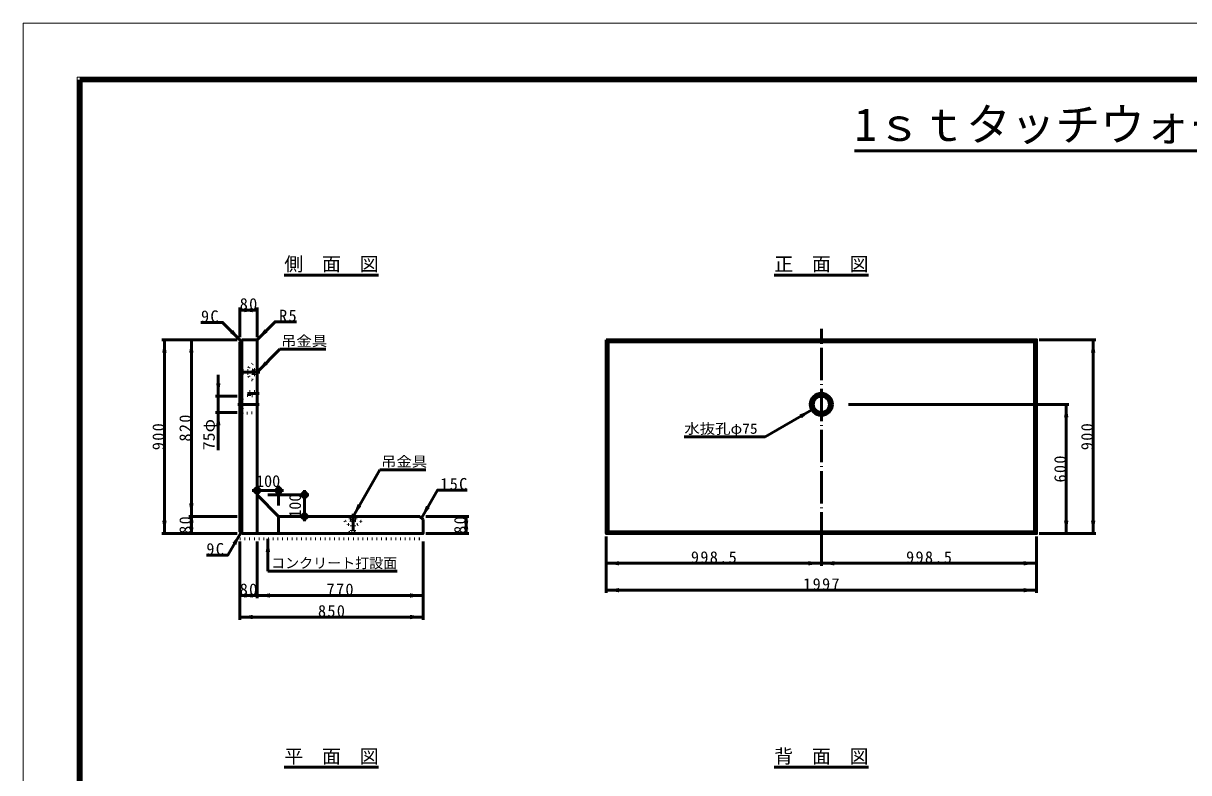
# Model space of a CAD drawing. Units: millimetres, scale not verified, with parts at other scales. Extents: x -2102 to 2102, y -1485 to 1485.
# Drawn here: x -2102 to 61, y 94 to 1485 of the extents above; entities that cross this region are included whole.
import ezdxf
from ezdxf.enums import TextEntityAlignment as Align

# ---------------------------------------------------------------- set-up
doc = ezdxf.new("R2010")
doc.units = ezdxf.units.MM
doc.header["$LTSCALE"] = 5
doc.linetypes.add('DOTTED', pattern=[1.75, 0.25, -1.5])
doc.linetypes.add('LONG_DASHED_DOTTED', pattern=[15.25, 12, -1.5, 0.25, -1.5])
doc.layers.add('0-0_V-nasSTD', color=7, linetype='Continuous', lineweight=50)
doc.styles.add('ＭＳ ゴシック', font='')
doc.styles.get('ＭＳ ゴシック').set_extended_font_data('MS Gothic')

msp = doc.modelspace()

# ---------------------------------------------------------------- linework, layer by layer
at = {"layer": '0-0_V-nasSTD', "lineweight": 100}
msp.add_line((-1997.5, 1380), (-1997.5, -1380), dxfattribs=at)
at = {"layer": '0-0_V-nasSTD'}
for p, q in [((-559.872, 1248.465), (559.872, 1248.465)), ((-1618.056, 1017.517), (-1443.056, 1017.517)), ((-708.656, 1017.517), (-533.656, 1017.517)), ((-1700.556, 957.517), (-1700.556, 902.517)), ((-1668.556, 952.517), (-1700.556, 952.517)), ((-1668.556, 957.517), (-1668.556, 902.517)), ((-1705.556, 897.517), (-1845.556, 897.517)), ((-1840.556, 897.517), (-1840.556, 537.517)), ((-1790.556, 897.517), (-1790.556, 569.517)), ((-1696.956, 897.517), (-1700.556, 893.917)), ((-1700.556, 893.917), (-1700.556, 541.117)), ((-1670.556, 897.517), (-1696.956, 897.517)), ((-1696.956, 897.517), (-1696.956, 537.517)), ((-1668.556, 895.517), (-1668.556, 537.517)), ((-1020.556, 897.517), (-1016.956, 893.917)), ((-1016.956, 893.917), (-1016.956, 541.117)), ((-225.356, 893.917), (-1016.956, 893.917)), ((-225.356, 893.917), (-221.756, 897.517)), ((-225.356, 541.117), (-225.356, 893.917)), ((-111.756, 897.517), (-216.756, 897.517)), ((-116.756, 897.517), (-116.756, 537.517)), ((-1668.556, 837.517), (-1626.13, 879.943)), ((-1626.13, 879.943), (-1541.13, 879.943)), ((-1740.556, 832.517), (-1740.556, 792.517)), ((-1745.556, 792.517), (-1705.556, 792.517)), ((-1740.556, 792.517), (-1740.556, 762.517)), ((-1745.556, 762.517), (-1705.556, 762.517)), ((-1740.556, 762.517), (-1740.556, 692.517)), ((-725.599, 717.217), (-638.996, 767.217)), ((-161.756, 777.517), (-570.756, 777.517)), ((-166.756, 777.517), (-166.756, 537.517)), ((-875.599, 717.217), (-725.599, 717.217)), ((-1490.556, 569.517), (-1440.556, 656.119)), ((-1440.556, 656.119), (-1355.556, 656.119)), ((-1677.556, 617.517), (-1619.556, 617.517)), ((-1668.556, 609.517), (-1628.556, 569.517)), ((-1648.556, 609.517), (-1572.556, 609.517)), ((-1628.556, 626.517), (-1628.556, 589.517)), ((-1580.556, 618.517), (-1580.556, 560.517)), ((-1705.556, 569.517), (-1795.556, 569.517)), ((-1790.556, 569.517), (-1790.556, 537.517)), ((-1628.556, 569.517), (-1366.556, 569.517)), ((-1628.556, 537.517), (-1628.556, 569.517)), ((-1366.556, 569.517), (-1360.556, 563.517)), ((-1275.556, 569.517), (-1355.556, 569.517)), ((-1280.556, 569.517), (-1280.556, 537.517)), ((-1700.556, 541.117), (-1696.956, 537.517)), ((-1016.956, 541.117), (-1020.556, 537.517)), ((-1016.956, 541.117), (-225.356, 541.117)), ((-225.356, 541.117), (-221.756, 537.517)), ((-1705.556, 537.517), (-1845.556, 537.517)), ((-1700.556, 377.717), (-1700.556, 522.717)), ((-1668.556, 417.717), (-1668.556, 522.717)), ((-1648.556, 467.717), (-1648.556, 527.717)), ((-1360.556, 377.717), (-1360.556, 522.717)), ((-1275.556, 537.517), (-1355.556, 537.517)), ((-1020.556, 532.517), (-1020.556, 427.517)), ((-621.156, 532.517), (-621.156, 477.517)), ((-221.756, 532.517), (-221.756, 427.517)), ((-111.756, 537.517), (-216.756, 537.517)), ((-1020.556, 482.517), (-621.156, 482.517)), ((-621.156, 482.517), (-221.756, 482.517)), ((-1648.556, 467.717), (-1408.556, 467.717)), ((-1020.556, 432.517), (-221.756, 432.517)), ((-1360.556, 382.717), (-1700.556, 382.717)), ((-1618.056, 103.717), (-1443.056, 103.717)), ((-708.656, 103.717), (-533.656, 103.717))]:
    msp.add_line(p, q, dxfattribs=at)
at = {"layer": '0-0_V-nasSTD', "linetype": 'LONG_DASHED_DOTTED'}
for p, q in [((-621.156, 517.517), (-621.156, 917.517)), ((-1663.556, 837.517), (-1693.556, 837.517)), ((-1686.556, 797.517), (-1664.556, 797.517)), ((-1664.556, 777.517), (-1704.556, 777.517)), ((-1490.556, 574.517), (-1490.556, 544.517))]:
    msp.add_line(p, q, dxfattribs=at)
at = {"layer": '0-0_V-nasSTD', "linetype": 'DOTTED'}
for p, q in [((-1699.756, 844.517), (-1699.756, 830.517)), ((-1698.556, 844.517), (-1699.756, 844.517)), ((-1698.556, 844.517), (-1696.556, 840.317)), ((-1698.556, 844.517), (-1698.556, 830.517)), ((-1698.556, 830.517), (-1699.756, 830.517)), ((-1696.556, 834.717), (-1698.556, 830.517)), ((-1676.556, 840.317), (-1696.556, 840.317)), ((-1696.556, 840.317), (-1696.556, 834.717)), ((-1676.556, 834.717), (-1696.556, 834.717)), ((-1675.356, 842.517), (-1676.556, 840.317)), ((-1676.556, 840.317), (-1676.556, 834.717)), ((-1676.556, 834.717), (-1675.356, 832.517)), ((-1672.556, 842.517), (-1675.356, 842.517)), ((-1675.356, 842.517), (-1675.356, 832.517)), ((-1672.556, 832.517), (-1675.356, 832.517)), ((-1672.556, 842.517), (-1672.556, 832.517)), ((-1682.556, 793.517), (-1682.556, 801.517)), ((-1682.556, 801.517), (-1668.556, 801.517)), ((-1668.556, 792.517), (-1696.556, 794.517)), ((-1668.556, 793.517), (-1682.556, 793.517)), ((-1696.556, 760.517), (-1700.556, 756.917)), ((-1495.556, 565.517), (-1485.556, 565.517)), ((-1495.556, 565.517), (-1495.556, 562.717)), ((-1495.556, 562.717), (-1493.356, 561.517)), ((-1495.556, 562.717), (-1485.556, 562.717)), ((-1487.756, 561.517), (-1485.556, 562.717)), ((-1485.556, 565.517), (-1485.556, 562.717)), ((-1497.556, 539.517), (-1493.356, 541.517)), ((-1493.356, 561.517), (-1493.356, 541.517)), ((-1493.356, 561.517), (-1487.756, 561.517)), ((-1493.356, 541.517), (-1487.756, 541.517)), ((-1487.756, 561.517), (-1487.756, 541.517)), ((-1487.756, 541.517), (-1483.556, 539.517)), ((-1700.556, 527.717), (-1360.556, 527.717)), ((-1497.556, 539.517), (-1497.556, 538.317)), ((-1497.556, 539.517), (-1483.556, 539.517)), ((-1497.556, 538.317), (-1483.556, 538.317)), ((-1483.556, 539.517), (-1483.556, 538.317))]:
    msp.add_line(p, q, dxfattribs=at)
at = {"layer": '0-0_V-nasSTD', "lineweight": 18}
for points in [[(-2102.5, -1485), (-2102.5, 1485), (2102.5, 1485), (2102.5, -1485)], [(-2002.5, -1385), (-2002.5, 1385), (2002.5, 1385), (2002.5, -1385)]]:
    msp.add_lwpolyline(points, close=True, dxfattribs=at)
at = {"layer": '0-0_V-nasSTD', "lineweight": 100}
msp.add_lwpolyline([(1997.5, -1380), (1997.5, 1380), (-1997.5, 1380)], dxfattribs=at)
at = {"layer": '0-0_V-nasSTD'}
for points in [[(-1669.142, 896.931), (-1635.201, 930.872), (-1595.201, 930.872)], [(-1698.756, 895.717), (-1732.697, 929.658), (-1772.697, 929.658)], [(-1363.556, 566.517), (-1333.556, 618.478), (-1278.556, 618.478)], [(-1696.956, 537.517), (-1360.556, 537.517), (-1360.556, 563.517)], [(-1698.756, 539.317), (-1722.756, 497.747), (-1762.756, 497.747)], [(-1360.556, 422.717), (-1668.556, 422.717), (-1700.556, 422.717)]]:
    msp.add_lwpolyline(points, dxfattribs=at)
msp.add_lwpolyline([(-1020.556, 897.517), (-1020.556, 537.517), (-221.756, 537.517), (-221.756, 897.517)], close=True, dxfattribs=at)
at = {"layer": '0-0_V-nasSTD', "linetype": 'DOTTED'}
for points in [[(-1696.556, 760.517), (-1696.556, 794.517), (-1700.556, 798.117)], [(-1696.556, 760.517), (-1668.556, 762.517), (-1668.556, 792.517)]]:
    msp.add_lwpolyline(points, dxfattribs=at)
at = {"layer": '0-0_V-nasSTD'}
for centre, radius in [((-621.156, 777.517), 20.6), ((-621.156, 777.517), 17), ((-621.156, 777.517), 15), ((-1668.556, 617.517), 5), ((-1628.556, 617.517), 5), ((-1580.556, 609.517), 5), ((-1580.556, 569.517), 5)]:
    msp.add_circle(centre, radius, dxfattribs=at)
msp.add_arc((-1670.556, 895.517), 2, 0, 90, dxfattribs=at)
at = {"layer": '0-0_V-nasSTD', "linetype": 'DOTTED'}
for centre, start, end in [((-1668.556, 837.517), 90, 270), ((-1490.556, 569.517), 180, 0)]:
    msp.add_arc(centre, 17.2, start, end, dxfattribs=at)
at = {"layer": '0-0_V-nasSTD'}
for points in [[(-1700.556, 952.517), (-1676.556, 952.517), (-1676.556, 956.517)], [(-1700.556, 952.517), (-1676.556, 948.517), (-1676.556, 952.517)], [(-1692.556, 952.517), (-1692.556, 956.517), (-1668.556, 952.517)], [(-1692.556, 948.517), (-1692.556, 952.517), (-1668.556, 952.517)], [(-1718.555, 909.859), (-1715.727, 912.687), (-1698.756, 895.717)], [(-1715.727, 912.687), (-1712.898, 915.516), (-1698.756, 895.717)], [(-1669.142, 896.931), (-1655, 916.73), (-1652.171, 913.901)], [(-1669.142, 896.931), (-1652.171, 913.901), (-1649.343, 911.073)], [(-1844.556, 873.517), (-1840.556, 873.517), (-1840.556, 897.517)], [(-1840.556, 873.517), (-1840.556, 897.517), (-1836.556, 873.517)], [(-1794.556, 873.517), (-1790.556, 873.517), (-1790.556, 897.517)], [(-1790.556, 873.517), (-1790.556, 897.517), (-1786.556, 873.517)], [(-120.756, 873.517), (-116.756, 873.517), (-116.756, 897.517)], [(-116.756, 873.517), (-116.756, 897.517), (-112.756, 873.517)], [(-1668.556, 837.517), (-1654.414, 857.316), (-1651.585, 854.487)], [(-1668.556, 837.517), (-1651.585, 854.487), (-1648.757, 851.659)], [(-1744.556, 816.517), (-1740.556, 792.517), (-1740.556, 816.517)], [(-1740.556, 792.517), (-1740.556, 816.517), (-1736.556, 816.517)], [(-1744.556, 738.517), (-1740.556, 738.517), (-1740.556, 762.517)], [(-1740.556, 738.517), (-1740.556, 762.517), (-1736.556, 738.517)], [(-661.781, 758.681), (-659.781, 755.217), (-638.996, 767.217)], [(-659.781, 755.217), (-657.781, 751.753), (-638.996, 767.217)], [(-170.756, 753.517), (-166.756, 753.517), (-166.756, 777.517)], [(-166.756, 753.517), (-166.756, 777.517), (-162.756, 753.517)], [(-1794.556, 593.517), (-1790.556, 569.517), (-1790.556, 593.517)], [(-1790.556, 569.517), (-1790.556, 593.517), (-1786.556, 593.517)], [(-1490.556, 569.517), (-1482.02, 592.301), (-1478.556, 590.301)], [(-1490.556, 569.517), (-1478.556, 590.301), (-1475.092, 588.301)], [(-1363.556, 566.517), (-1355.02, 589.301), (-1351.556, 587.301)], [(-1363.556, 566.517), (-1351.556, 587.301), (-1348.092, 585.301)], [(-1794.556, 545.517), (-1790.556, 545.517), (-1790.556, 569.517)], [(-1790.556, 545.517), (-1790.556, 569.517), (-1786.556, 545.517)], [(-1284.556, 545.517), (-1280.556, 545.517), (-1280.556, 569.517)], [(-1280.556, 545.517), (-1280.556, 569.517), (-1276.556, 545.517)], [(-1844.556, 561.517), (-1840.556, 537.517), (-1840.556, 561.517)], [(-1840.556, 537.517), (-1840.556, 561.517), (-1836.556, 561.517)], [(-1794.556, 561.517), (-1790.556, 537.517), (-1790.556, 561.517)], [(-1790.556, 537.517), (-1790.556, 561.517), (-1786.556, 561.517)], [(-1284.556, 561.517), (-1280.556, 537.517), (-1280.556, 561.517)], [(-1280.556, 537.517), (-1280.556, 561.517), (-1276.556, 561.517)], [(-170.756, 561.517), (-166.756, 537.517), (-166.756, 561.517)], [(-166.756, 537.517), (-166.756, 561.517), (-162.756, 561.517)], [(-120.756, 561.517), (-116.756, 537.517), (-116.756, 561.517)], [(-116.756, 537.517), (-116.756, 561.517), (-112.756, 561.517)], [(-1714.22, 520.532), (-1710.756, 518.532), (-1698.756, 539.317)], [(-1710.756, 518.532), (-1707.292, 516.532), (-1698.756, 539.317)], [(-1652.556, 503.717), (-1648.556, 503.717), (-1648.556, 527.717)], [(-1648.556, 503.717), (-1648.556, 527.717), (-1644.556, 503.717)], [(-1020.556, 482.517), (-996.556, 482.517), (-996.556, 486.517)], [(-1020.556, 482.517), (-996.556, 478.517), (-996.556, 482.517)], [(-645.156, 482.517), (-645.156, 486.517), (-621.156, 482.517)], [(-645.156, 478.517), (-645.156, 482.517), (-621.156, 482.517)], [(-621.156, 482.517), (-597.156, 482.517), (-597.156, 486.517)], [(-621.156, 482.517), (-597.156, 478.517), (-597.156, 482.517)], [(-245.756, 482.517), (-245.756, 486.517), (-221.756, 482.517)], [(-245.756, 478.517), (-245.756, 482.517), (-221.756, 482.517)], [(-1020.556, 432.517), (-996.556, 432.517), (-996.556, 436.517)], [(-245.756, 432.517), (-245.756, 436.517), (-221.756, 432.517)], [(-1700.556, 422.717), (-1676.556, 422.717), (-1676.556, 426.717)], [(-1700.556, 422.717), (-1676.556, 418.717), (-1676.556, 422.717)], [(-1692.556, 422.717), (-1692.556, 426.717), (-1668.556, 422.717)], [(-1692.556, 418.717), (-1692.556, 422.717), (-1668.556, 422.717)], [(-1668.556, 422.717), (-1644.556, 422.717), (-1644.556, 426.717)], [(-1668.556, 422.717), (-1644.556, 418.717), (-1644.556, 422.717)], [(-1384.556, 422.717), (-1384.556, 426.717), (-1360.556, 422.717)], [(-1384.556, 418.717), (-1384.556, 422.717), (-1360.556, 422.717)], [(-1020.556, 432.517), (-996.556, 428.517), (-996.556, 432.517)], [(-245.756, 428.517), (-245.756, 432.517), (-221.756, 432.517)], [(-1700.556, 382.717), (-1676.556, 382.717), (-1676.556, 386.717)], [(-1700.556, 382.717), (-1676.556, 378.717), (-1676.556, 382.717)], [(-1384.556, 382.717), (-1384.556, 386.717), (-1360.556, 382.717)], [(-1384.556, 378.717), (-1384.556, 382.717), (-1360.556, 382.717)]]:
    msp.add_solid(points, dxfattribs=at)

# ---------------------------------------------------------------- texts
at = {"layer": '0-0_V-nasSTD', "style": 'ＭＳ ゴシック'}
for s, height, p in [('1ｓｔタッチウォール  Ｈ=900', 60.81, (-559.872, 1248.465)), ('側\u3000面\u3000図', 25.66, (-1618.056, 1017.517)), ('正\u3000面\u3000図', 25.66, (-708.656, 1017.517)), ('100', 21.99, (-1670.556, 617.517)), ('コンクリート打設面', 19.06, (-1642.528, 467.717)), ('平\u3000面\u3000図', 25.66, (-1618.056, 103.717)), ('背\u3000面\u3000図', 25.66, (-708.656, 103.717))]:
    msp.add_text(s, height=height, dxfattribs=at).set_placement(p, align=Align.BOTTOM_LEFT)
at = {"layer": '0-0_V-nasSTD', "style": 'ＭＳ ゴシック', "width": 1.1}
for s, p in [('吊金具', (-1624.13, 879.943)), ('水抜孔φ75', (-875.599, 717.217)), ('吊金具', (-1438.556, 656.119))]:
    msp.add_text(s, height=19.06, dxfattribs=at).set_placement(p, align=Align.BOTTOM_LEFT)
msp.add_text('75φ', height=21.99, rotation=90, dxfattribs=at).set_placement((-1740.556, 692.517), align=Align.BOTTOM_LEFT)
at = {"layer": '0-0_V-nasSTD', "style": 'ＭＳ ゴシック'}
msp.add_text('100', height=21.99, rotation=90, dxfattribs=at).set_placement((-1580.556, 567.017), align=Align.BOTTOM_LEFT)
at = {"layer": '0-0_V-nasSTD', "char_height": 21.99, "attachment_point": 7, "style": 'ＭＳ ゴシック'}
for s, insert in [('\\T1.17;80', (-1700.806, 952.517)), ('\\T1.17;9C', (-1772.697, 929.658)), ('\\T1.17;R5', (-1627.701, 930.872)), ('\\T1.17;15C', (-1328.556, 618.478)), ('\\T1.17;9C', (-1762.756, 497.747)), ('\\T1.17;998.5', (-863.356, 482.517)), ('\\T1.17;998.5', (-463.956, 482.517)), ('\\T1.17;1997', (-654.906, 432.517)), ('\\T1.17;80', (-1700.806, 422.717)), ('\\T1.17;770', (-1539.556, 422.717)), ('\\T1.17;850', (-1555.556, 382.717))]:
    msp.add_mtext(s, dxfattribs=dict(at, insert=insert))
at = {"layer": '0-0_V-nasSTD', "char_height": 21.99, "attachment_point": 7, "rotation": 90, "style": 'ＭＳ ゴシック'}
for s, insert in [('\\T1.17;900', (-1840.556, 692.517)), ('\\T1.17;820', (-1790.556, 708.517)), ('\\T1.17;900', (-116.756, 692.517)), ('\\T1.17;600', (-166.756, 632.517)), ('\\T1.17;80', (-1790.556, 537.266)), ('\\T1.17;80', (-1280.556, 537.266))]:
    msp.add_mtext(s, dxfattribs=dict(at, insert=insert))

doc.saveas('drawing.dxf')
